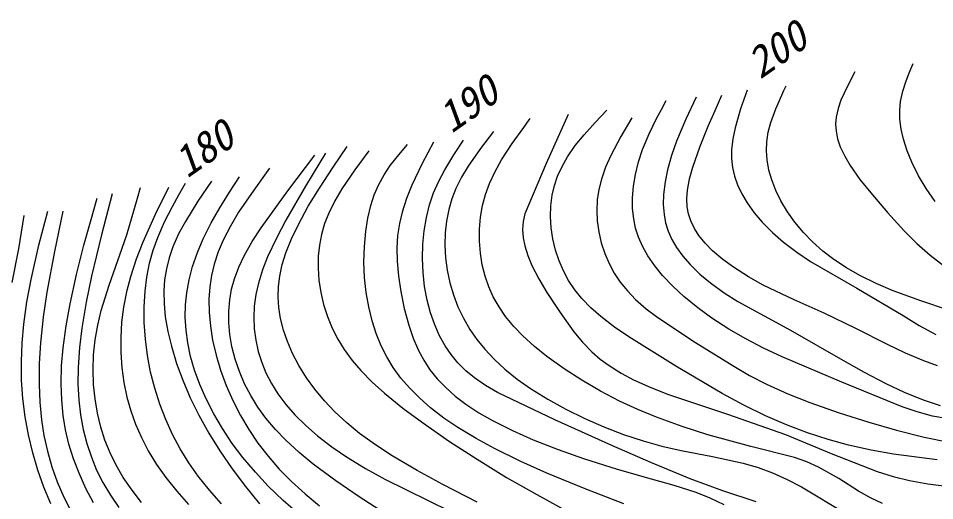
# Model space of a CAD drawing. Units: millimetres, scale not verified. Extents: x 40000 to 680000, y 20000 to 380000.
# Drawn here: x 128132 to 183501, y 296297 to 325459 of the extents above; entities that cross this region are included whole.
import ezdxf
from ezdxf.enums import TextEntityAlignment as Align

# ---------------------------------------------------------------- set-up
doc = ezdxf.new("R2010")
doc.units = ezdxf.units.MM
doc.header["$LTSCALE"] = 1000
doc.layers.add('M-BGD', color=7, linetype='Continuous', lineweight=25)
doc.styles.add('ＭＳ ゴシック', font='')
doc.styles.get('ＭＳ ゴシック').set_extended_font_data('MS Gothic')

msp = doc.modelspace()

# ---------------------------------------------------------------- linework, layer by layer
at = {"layer": 'M-BGD'}
for points in [[(183527, 314382), (182987, 315174), (182530, 315946), (182122, 316755), (181835, 317446), (181609, 318149), (181474, 318750), (181399, 319362), (181391, 319902), (181443, 320438), (181578, 321053), (181776, 321671), (181979, 322200), (182200, 322737)], [(178685, 322216), (178225, 321362), (177833, 320509), (177660, 320005), (177547, 319492), (177513, 319064), (177541, 318638), (177637, 318168), (177798, 317692), (178065, 317121), (178397, 316559), (178987, 315721), (179638, 314903), (180642, 313714), (181656, 312605), (182423, 311848), (183228, 311139), (184123, 310464)], [(184343, 307820), (182657, 308377), (180990, 308991), (179967, 309429), (178974, 309919), (178172, 310378), (177402, 310887), (176747, 311389), (176117, 311949), (175566, 312517), (175052, 313136), (174607, 313763), (174213, 314423), (173905, 315050), (173656, 315693), (173487, 316286), (173377, 316894), (173337, 317443), (173357, 317988), (173447, 318576), (173597, 319158), (173895, 319989), (174256, 320815), (174386, 321096), (174518, 321377)], [(169086, 320691), (168462, 319368), (167894, 318023), (167597, 317173), (167355, 316301), (167208, 315564), (167120, 314816), (167104, 314209), (167148, 313601), (167242, 313096), (167396, 312599), (167619, 312095), (167904, 311604), (168290, 311072), (168729, 310569), (169320, 309997), (169952, 309469), (170773, 308873), (171611, 308339), (174788, 306600), (177961, 304795), (179239, 304059), (180550, 303374), (181661, 302861), (182802, 302400), (183823, 302053)], [(183673, 304457), (182843, 304746), (181739, 305211), (180642, 305739), (178745, 306711), (176825, 307627), (175004, 308436), (173148, 309329), (172247, 309832), (171345, 310407), (170694, 310884), (170084, 311405), (169640, 311857), (169255, 312334), (168981, 312762), (168762, 313216), (168624, 313636), (168545, 314072), (168525, 314561), (168566, 315072), (168696, 315761), (168888, 316452), (169332, 317722), (169823, 318945), (170232, 319889), (170648, 320821)], [(172175, 321117), (171778, 319978), (171448, 318847), (171310, 318180), (171233, 317512), (171227, 316976), (171282, 316439), (171399, 315920), (171579, 315402), (171843, 314843), (172166, 314300), (172594, 313709), (173085, 313134), (173702, 312515), (174371, 311929), (175171, 311315), (175994, 310757), (178807, 309155), (181601, 307494), (182574, 306897), (183574, 306353)], [(185133, 301104), (183375, 301413), (182453, 301660), (181546, 301966), (177897, 303454), (174279, 304995), (173165, 305512), (172094, 306075), (171055, 306676), (170035, 307337), (169182, 307958), (168354, 308636), (167690, 309250), (167060, 309915), (166588, 310494), (166171, 311102), (165862, 311652), (165610, 312224), (165434, 312770), (165316, 313335), (165250, 313962), (165243, 314610), (165300, 315321), (165418, 316027), (165608, 316788), (165856, 317533), (166249, 318475), (166700, 319400), (166987, 319949), (167280, 320495)], [(161352, 319654), (160027, 316690), (158729, 313633), (158636, 313167), (158604, 312692), (158637, 312196), (158731, 311702), (158912, 311115), (159158, 310523), (159584, 309705), (160076, 308892), (160879, 307666), (161706, 306510), (162228, 305878), (162786, 305294), (163283, 304858), (163828, 304460), (164554, 304009), (165313, 303608), (166350, 303142), (167427, 302725), (170990, 301530), (174493, 300292), (177252, 299144), (180028, 298054), (180996, 297754), (181977, 297512), (183089, 297314), (184225, 297173)], [(183649, 298758), (181023, 299108), (179662, 299350), (178300, 299654), (177059, 299999), (175823, 300405), (174538, 300888), (173284, 301423), (171962, 302074), (170666, 302779), (167866, 304439), (165019, 306198), (164150, 306794), (163325, 307432), (162735, 307958), (162191, 308523), (161766, 309045), (161382, 309613), (161069, 310187), (160806, 310797), (160592, 311444), (160432, 312121), (160334, 312800), (160295, 313482), (160317, 314128), (160398, 314771), (160532, 315355), (160721, 315916), (160989, 316506), (161317, 317080), (161788, 317761), (162316, 318417), (162988, 319168), (163695, 319914)], [(180342, 296123), (179617, 296469), (178905, 296877), (177702, 297631), (176475, 298329), (175767, 298643), (175027, 298904), (172401, 299564), (169788, 300283), (168241, 300783), (166701, 301344), (165564, 301807), (164454, 302323), (163313, 302923), (162185, 303584), (161110, 304277), (160067, 305021), (159324, 305616), (158617, 306260), (158073, 306829), (157572, 307442), (157177, 308017), (156833, 308624), (156561, 309228), (156340, 309868), (156168, 310551), (156053, 311259), (155996, 311987), (156000, 312717), (156063, 313431), (156187, 314142), (156366, 314813), (156603, 315469), (156939, 316200), (157331, 316907), (157970, 317894), (158670, 318864), (158865, 319125), (159067, 319394)], [(165198, 319453), (164535, 318324), (163928, 317171), (163619, 316465), (163365, 315735), (163209, 315113), (163112, 314477), (163080, 313848), (163109, 313212), (163200, 312554), (163352, 311895), (163562, 311250), (163828, 310630), (164137, 310059), (164498, 309517), (164936, 308977), (165426, 308470), (166078, 307896), (166774, 307363), (169059, 305861), (171357, 304423), (172322, 303863), (173335, 303346), (174630, 302760), (175948, 302228), (177723, 301605), (179521, 301037), (181187, 300561), (182870, 300143), (184360, 299831)], [(156854, 318613), (156056, 317584), (155315, 316530), (154915, 315864), (154567, 315165), (154325, 314549), (154136, 313899), (153998, 313201), (153920, 312488), (153899, 311738), (153939, 310986), (154039, 310230), (154199, 309477), (154417, 308740), (154695, 308015), (155024, 307324), (155410, 306655), (155838, 306035), (156316, 305450), (156902, 304830), (157531, 304252), (158284, 303648), (159082, 303085), (160129, 302435), (161220, 301829), (162356, 301265), (163520, 300755), (164694, 300306), (165887, 299914), (167023, 299600), (168183, 299341), (170076, 298978), (171937, 298560), (172829, 298295), (173701, 297973), (174580, 297585), (175447, 297135), (178129, 295523)], [(164717, 296112), (162383, 297009), (160064, 297965), (158491, 298671), (156909, 299449), (155788, 300055), (154695, 300714), (153853, 301286), (153043, 301909), (152386, 302486), (151766, 303112), (151253, 303711), (150786, 304348), (150401, 304984), (150063, 305658), (149761, 306399), (149509, 307176), (149302, 308015), (149152, 308883), (149056, 309794), (149019, 310723), (149041, 311662), (149123, 312594), (149247, 313379), (149429, 314144), (149641, 314789), (149911, 315416), (150230, 315995), (150608, 316554), (151114, 317200), (151647, 317832)], [(153209, 317962), (152529, 316678), (151906, 315372), (151583, 314566), (151320, 313748), (151156, 313049), (151052, 312339), (151003, 311569), (151015, 310781), (151094, 309866), (151236, 308941), (151451, 307919), (151728, 306905), (151995, 306130), (152316, 305386), (152636, 304783), (153007, 304213), (153447, 303663), (153934, 303151), (154523, 302624), (155163, 302133), (155952, 301610), (156778, 301136), (157998, 300531), (159236, 299984), (160757, 299385), (162285, 298847), (164309, 298203), (166377, 297608), (167731, 297234), (169066, 296802), (169922, 296467), (170756, 296076)], [(172719, 296233), (170705, 296901), (168726, 297621), (166357, 298597), (164000, 299632), (160560, 301192), (157085, 302834), (156367, 303259), (155689, 303729), (155171, 304155), (154688, 304633), (154283, 305126), (153924, 305658), (153586, 306271), (153295, 306927), (153038, 307662), (152837, 308421), (152682, 309249), (152586, 310086), (152548, 310945), (152570, 311806), (152648, 312615), (152787, 313419), (152978, 314176), (153226, 314912), (153533, 315623), (153894, 316309), (154441, 317205), (155032, 318092)], [(146700, 317311), (145478, 315306), (144299, 313257), (143723, 312167), (143196, 311041), (142890, 310254), (142641, 309452), (142486, 308761), (142391, 308059), (142361, 307378), (142391, 306683), (142482, 305992), (142631, 305312), (142836, 304658), (143097, 304026), (143430, 303385), (143821, 302763), (144304, 302116), (144841, 301497), (145501, 300835), (146208, 300212), (147073, 299549), (147966, 298940), (149114, 298241), (150288, 297597), (154205, 295660)], [(155860, 296217), (153780, 297281), (152229, 298125), (150713, 299017), (149716, 299668), (148754, 300368), (147986, 300996), (147254, 301673), (146631, 302328), (146046, 303031), (145543, 303729), (145083, 304471), (144707, 305189), (144388, 305928), (144154, 306615), (143976, 307321), (143872, 307973), (143828, 308626), (143846, 309248), (143926, 309876), (144081, 310576), (144299, 311276), (144637, 312125), (145032, 312954), (145654, 314094), (146325, 315200), (147150, 316457), (148002, 317701)], [(149304, 317441), (148461, 316308), (147678, 315154), (147258, 314435), (146890, 313688), (146642, 313055), (146447, 312393), (146321, 311740), (146254, 311070), (146244, 310360), (146295, 309634), (146408, 308890), (146581, 308154), (146814, 307425), (147104, 306721), (147442, 306056), (147828, 305429), (148302, 304782), (148828, 304166), (149517, 303465), (150251, 302806), (151375, 301898), (152547, 301030), (154193, 299882), (155853, 298798), (157635, 297706), (159454, 296661), (161583, 295512)], [(150255, 295539), (148731, 296522), (147318, 297493), (145953, 298505), (145105, 299201), (144291, 299947), (143666, 300596), (143079, 301295), (142605, 301947), (142172, 302648), (141804, 303361), (141488, 304104), (141236, 304850), (141042, 305611), (140916, 306339), (140850, 307078), (140848, 307763), (140906, 308439), (141022, 309081), (141197, 309708), (141462, 310412), (141785, 311099), (142271, 311962), (142813, 312801), (144426, 315029), (146050, 317181)], [(143316, 316400), (142353, 315078), (141446, 313732), (140952, 312898), (140518, 312048), (140216, 311333), (139969, 310592), (139807, 309920), (139701, 309222), (139651, 308472), (139661, 307702), (139736, 306856), (139872, 306010), (140085, 305089), (140356, 304184), (140697, 303254), (141095, 302344), (141549, 301457), (142054, 300603), (142614, 299775), (143222, 298985), (143903, 298206), (144633, 297463), (145458, 296709), (146329, 295993)], [(139801, 315619), (138982, 314408), (138225, 313182), (137820, 312420), (137475, 311644), (137246, 310989), (137076, 310320), (136972, 309654), (136926, 308966), (136940, 308199), (137015, 307415), (137166, 306529), (137379, 305637), (137696, 304600), (138066, 303591), (138524, 302521), (139036, 301477), (139646, 300378), (140312, 299303), (141053, 298215), (141850, 297151), (142708, 296099)], [(145052, 295506), (144128, 296316), (143234, 297181), (142454, 298015), (141705, 298907), (141060, 299764), (140461, 300661), (139944, 301538), (139475, 302452), (139099, 303312), (138781, 304188), (138545, 305008), (138369, 305836), (138264, 306609), (138218, 307394), (138235, 308129), (138312, 308871), (138458, 309658), (138666, 310445), (138957, 311294), (139307, 312133), (139781, 313088), (140305, 314010), (140890, 314951), (141494, 315879)], [(135585, 296179), (135005, 296924), (134472, 297707), (134046, 298436), (133674, 299194), (133369, 299954), (133116, 300750), (132914, 301586), (132768, 302448), (132680, 303330), (132652, 304227), (132684, 305122), (132777, 306020), (132932, 306915), (133147, 307801), (133621, 309318), (134152, 310816), (134680, 312378), (135150, 313958), (135329, 314593), (135505, 315228)], [(137198, 315228), (136398, 313590), (135652, 311924), (135250, 310891), (134903, 309830), (134668, 308932), (134488, 308005), (134374, 307093), (134317, 306162), (134322, 305247), (134387, 304325), (134508, 303440), (134691, 302557), (134922, 301731), (135212, 300916), (135567, 300108), (135981, 299317), (136484, 298494), (137038, 297702), (137703, 296864), (138414, 296064)], [(140406, 296114), (139684, 296923), (139001, 297780), (138431, 298585), (137911, 299424), (137450, 300293), (137038, 301199), (136680, 302130), (136375, 303092), (136128, 304072), (135940, 305066), (135812, 306061), (135744, 307072), (135738, 308013), (135793, 308959), (135900, 309815), (136067, 310658), (136281, 311434), (136555, 312200), (136971, 313147), (137445, 314074), (137835, 314779), (138239, 315488)], [(132678, 296161), (132213, 297041), (131799, 297951), (131467, 298824), (131191, 299722), (130987, 300584), (130843, 301457), (130752, 302397), (130721, 303355), (130750, 304448), (130840, 305544), (131017, 306869), (131255, 308194), (131648, 309975), (132099, 311739), (132493, 313161), (132900, 314588)], [(133812, 314848), (133152, 312368), (132547, 309862), (132229, 308301), (131969, 306726), (131828, 305548), (131747, 304357), (131736, 303366), (131786, 302377), (131889, 301492), (132053, 300604), (132270, 299757), (132548, 298918), (132864, 298148), (133238, 297396), (133697, 296624), (134207, 295883)], [(128475, 313546), (128138, 311516), (127741, 309488)], [(130099, 296114), (129678, 297113), (129311, 298143), (128999, 299199), (128745, 300270), (128549, 301360), (128411, 302467), (128333, 303577), (128315, 304698), (128358, 305835), (128462, 306976), (128654, 308328), (128906, 309674), (129378, 311739), (129906, 313807)], [(130817, 313807), (130310, 311363), (129862, 308907), (129641, 307382), (129478, 305836), (129401, 304581), (129384, 303325), (129426, 302252), (129529, 301176), (129678, 300228), (129888, 299281), (130159, 298347), (130488, 297430), (130886, 296504), (131339, 295603)]]:
    msp.add_lwpolyline(points, dxfattribs=at)

# ---------------------------------------------------------------- texts
at = {"layer": 'M-BGD', "style": 'ＭＳ ゴシック', "oblique": 15}
for s, p in [('200', (173269, 321289)), ('190', (154608, 318009)), ('180', (138636, 315299))]:
    msp.add_text(s, height=1833, rotation=35.1, dxfattribs=at).set_placement(p, align=Align.BOTTOM_LEFT)

doc.saveas('drawing.dxf')
